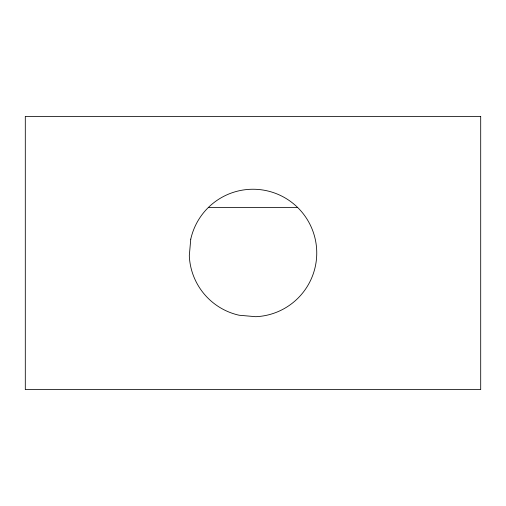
<?xml version="1.0" encoding="UTF-8"?>
<svg xmlns="http://www.w3.org/2000/svg" width="506" height="506" viewBox="0 0 506 506"><rect width="100%" height="100%" fill="white"/><g stroke="black" fill="none" stroke-linecap="round" stroke-linejoin="round"><path stroke-width="0.76" d="M208.402 207.46L297.439 207.46M190.762 239.161L189.301 255.739A63.756 63.756 0 0 0 239.161 315.238L255.739 316.699A63.756 63.756 0 0 0 316.693 255.821A63.756 63.756 0 0 0 261.362 189.794A63.756 63.756 0 0 0 190.762 239.161M480.7 116.38L25.3 116.38L25.3 389.62L480.7 389.62L480.7 116.38"/></g></svg>
